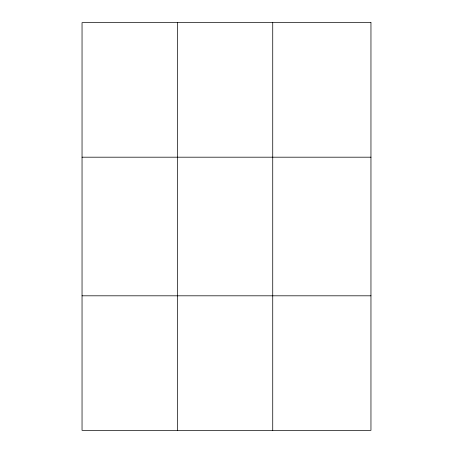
<?xml version="1.0" encoding="UTF-8"?>
<svg xmlns="http://www.w3.org/2000/svg" width="453" height="453" viewBox="0 0 453 453"><rect width="100%" height="100%" fill="white"/><g stroke="black" fill="none" stroke-linecap="round" stroke-linejoin="round"><path stroke-width="0.68" d="M177.383 430.35L177.383 22.65M272.729 430.35L272.729 22.65M82.044 157.191L370.956 157.191M82.044 295.809L370.956 295.809M370.956 22.65L370.956 430.35L82.044 430.35L82.044 22.65L370.956 22.65"/></g></svg>
